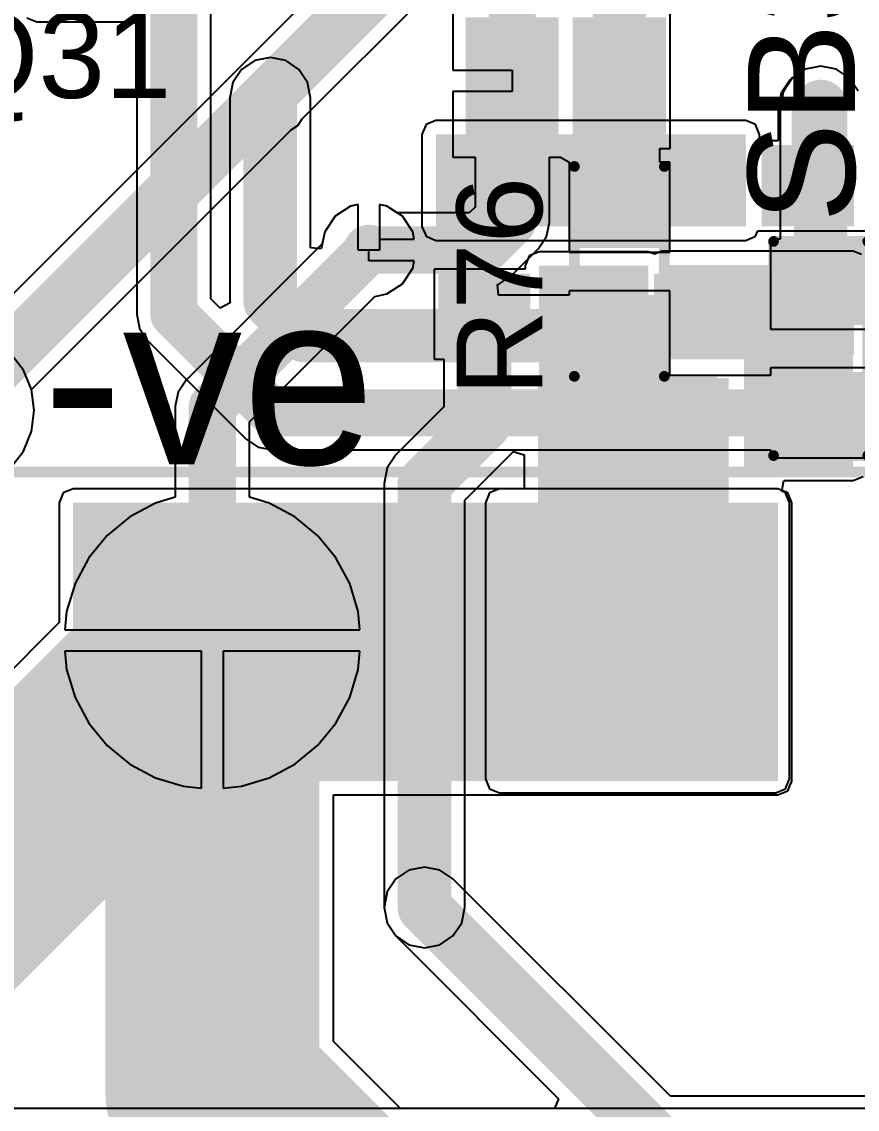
# Model space of a CAD drawing. Header units: millimetres. Extents: x 0 to 214, y 0 to 214.
# Drawn here: x 5.723 to 6.113, y 0.148 to 0.656 of the extents above; entities that cross this region are included whole.
import ezdxf

# ---------------------------------------------------------------- set-up
doc = ezdxf.new("R2010")
doc.units = ezdxf.units.MM
doc.header["$MEASUREMENT"] = 0
for name, color, linetype in [('BottomLayer', 5, 'Continuous'), ('BottomPaste', 16, 'Continuous'), ('BottomSolder', 6, 'Continuous'), ('MultiLayer', 9, 'Continuous'), ('PadHoleLayer', 156, 'Continuous'), ('TopLayer', 1, 'Continuous'), ('TopOverlay', 2, 'Continuous'), ('TopPaste', 8, 'Continuous'), ('TopSolder', 216, 'Continuous'), ('ViaHoleLayer', 16, 'Continuous')]:
    doc.layers.add(name, color=color, linetype=linetype)
doc.styles.add('Arial', font='', dxfattribs={"height": 0.2})
doc.styles.get('Arial').set_extended_font_data('Arial')

# ---------------------------------------------------------------- blocks, each defined once
blk = doc.blocks.new('PS2801C_1_F3_A_5')
at = {"layer": 'TopLayer'}
for points in [[(-0.14960625, 0.0427165), (-0.09842515, 0.0427165), (-0.09842515, 0.0072835), (-0.14960625, 0.0072835)], [(0.09842525, 0.0427165), (0.14960635, 0.0427165), (0.14960635, 0.0072835), (0.09842525, 0.0072835)], [(-0.14960625, -0.0072835), (-0.09842515, -0.0072835), (-0.09842515, -0.0427165), (-0.14960625, -0.0427165)], [(0.09842525, -0.0072835), (0.14960635, -0.0072835), (0.14960635, -0.0427165), (0.09842525, -0.0427165)]]:
    blk.add_hatch(color=1, dxfattribs=at).paths.add_polyline_path(points)
at = {"layer": 'TopPaste'}
for points in [[(-0.14960625, 0.0427165), (-0.09842515, 0.0427165), (-0.09842515, 0.0072835), (-0.14960625, 0.0072835)], [(0.09842525, 0.0427165), (0.14960635, 0.0427165), (0.14960635, 0.0072835), (0.09842525, 0.0072835)], [(-0.14960625, -0.0072835), (-0.09842515, -0.0072835), (-0.09842515, -0.0427165), (-0.14960625, -0.0427165)], [(0.09842525, -0.0072835), (0.14960635, -0.0072835), (0.14960635, -0.0427165), (0.09842525, -0.0427165)]]:
    blk.add_hatch(color=8, dxfattribs=at).paths.add_polyline_path(points)
at = {"layer": 'TopSolder'}
for points in [[(-0.15360625, 0.0467165), (-0.09442515, 0.0467165), (-0.09442515, 0.0032835), (-0.15360625, 0.0032835)], [(0.09442525, 0.0467165), (0.15360635, 0.0467165), (0.15360635, 0.0032835), (0.09442525, 0.0032835)], [(-0.15360625, -0.0032835), (-0.09442515, -0.0032835), (-0.09442515, -0.0467165), (-0.15360625, -0.0467165)], [(0.09442525, -0.0032835), (0.15360635, -0.0032835), (0.15360635, -0.0467165), (0.09442525, -0.0467165)]]:
    blk.add_hatch(color=216, dxfattribs=at).paths.add_polyline_path(points)
at = {"layer": 'TopOverlay'}
for points, const_width in [([(-0.1400157, 0.053, 1), (-0.1484257, 0.053, 1)], 0.005), ([(-0.0754707, 0.057, 1), (-0.0729707, 0.057, 1)], 0.0025), ([(0.0775293, 0.057, 1), (0.0800293, 0.057, 1)], 0.0025), ([(-0.1496757, 0.053, 1), (-0.1471757, 0.053, 1)], 0.0025), ([(-0.1412657, 0.053, 1), (-0.1387657, 0.053, 1)], 0.0025), ([(-0.0754707, -0.057, 1), (-0.0729707, -0.057, 1)], 0.0025), ([(0.0775293, -0.057, 1), (0.0800293, -0.057, 1)], 0.0025)]:
    blk.add_lwpolyline(points, format="xyb", close=True, dxfattribs=dict(at, const_width=const_width))
at = {"layer": 'TopOverlay', "const_width": 0.005}
for points in [[(0.0787793, 0.057), (-0.0742207, 0.057)], [(0.0787793, -0.057), (-0.0742207, -0.057)]]:
    blk.add_lwpolyline(points, dxfattribs=at)
blk = doc.blocks.new('S______B______39')
at = {"layer": 'TopLayer'}
for points in [[(-0.045, -0.0175), (-0.045, 0.0175), (-0.015, 0.0175), (-0.015, -0.0175)], [(0.015, -0.0175), (0.015, 0.0175), (0.045, 0.0175), (0.045, -0.0175)]]:
    blk.add_hatch(color=1, dxfattribs=at).paths.add_polyline_path(points)
at = {"layer": 'TopPaste'}
for points in [[(-0.045, -0.0175), (-0.045, 0.0175), (-0.015, 0.0175), (-0.015, -0.0175)], [(0.015, -0.0175), (0.015, 0.0175), (0.045, 0.0175), (0.045, -0.0175)]]:
    blk.add_hatch(color=8, dxfattribs=at).paths.add_polyline_path(points)
at = {"layer": 'TopSolder'}
for points in [[(-0.049, -0.0215), (-0.049, 0.0215), (-0.011, 0.0215), (-0.011, -0.0215)], [(0.011, -0.0215), (0.011, 0.0215), (0.049, 0.0215), (0.049, -0.0215)]]:
    blk.add_hatch(color=216, dxfattribs=at).paths.add_polyline_path(points)
at = {"layer": 'TopOverlay', "const_width": 0.005}
for points in [[(0.05, 0.022), (-0.05, 0.022)], [(-0.05, -0.022), (-0.05, 0.022)], [(0.05, -0.022), (0.05, 0.022)], [(0.05, -0.022), (-0.05, -0.022)]]:
    blk.add_lwpolyline(points, dxfattribs=at)
at = {"layer": 'TopOverlay', "const_width": 0.0025}
for points in [[(-0.05125, 0.022, 1), (-0.04875, 0.022, 1)], [(-0.05125, 0.022, 1), (-0.04875, 0.022, 1)], [(0.04875, 0.022, 1), (0.05125, 0.022, 1)], [(0.04875, 0.022, 1), (0.05125, 0.022, 1)], [(-0.05125, -0.022, 1), (-0.04875, -0.022, 1)], [(-0.05125, -0.022, 1), (-0.04875, -0.022, 1)], [(0.04875, -0.022, 1), (0.05125, -0.022, 1)], [(0.04875, -0.022, 1), (0.05125, -0.022, 1)]]:
    blk.add_lwpolyline(points, format="xyb", close=True, dxfattribs=at)
blk = doc.blocks.new('R___0603_B_66')
at = {"layer": 'BottomLayer'}
for points in [[(-0.045, -0.0175), (-0.045, 0.0175), (-0.015, 0.0175), (-0.015, -0.0175)], [(0.015, -0.0175), (0.015, 0.0175), (0.045, 0.0175), (0.045, -0.0175)]]:
    blk.add_hatch(color=5, dxfattribs=at).paths.add_polyline_path(points)
at = {"layer": 'BottomPaste'}
for points in [[(-0.045, -0.0175), (-0.045, 0.0175), (-0.015, 0.0175), (-0.015, -0.0175)], [(0.015, -0.0175), (0.015, 0.0175), (0.045, 0.0175), (0.045, -0.0175)]]:
    blk.add_hatch(color=16, dxfattribs=at).paths.add_polyline_path(points)
at = {"layer": 'BottomSolder'}
for points in [[(-0.049, -0.0215), (-0.049, 0.0215), (-0.011, 0.0215), (-0.011, -0.0215)], [(0.011, -0.0215), (0.011, 0.0215), (0.049, 0.0215), (0.049, -0.0215)]]:
    blk.add_hatch(color=6, dxfattribs=at).paths.add_polyline_path(points)
blk = doc.blocks.new('R___0603_B_67')
at = {"layer": 'BottomLayer'}
for points in [[(-0.045, -0.0175), (-0.045, 0.0175), (-0.015, 0.0175), (-0.015, -0.0175)], [(0.015, -0.0175), (0.015, 0.0175), (0.045, 0.0175), (0.045, -0.0175)]]:
    blk.add_hatch(color=5, dxfattribs=at).paths.add_polyline_path(points)
at = {"layer": 'BottomPaste'}
for points in [[(-0.045, -0.0175), (-0.045, 0.0175), (-0.015, 0.0175), (-0.015, -0.0175)], [(0.015, -0.0175), (0.015, 0.0175), (0.045, 0.0175), (0.045, -0.0175)]]:
    blk.add_hatch(color=16, dxfattribs=at).paths.add_polyline_path(points)
at = {"layer": 'BottomSolder'}
for points in [[(-0.049, -0.0215), (-0.049, 0.0215), (-0.011, 0.0215), (-0.011, -0.0215)], [(0.011, -0.0215), (0.011, 0.0215), (0.049, 0.0215), (0.049, -0.0215)]]:
    blk.add_hatch(color=6, dxfattribs=at).paths.add_polyline_path(points)
blk = doc.blocks.new('R___0603_B_68')
at = {"layer": 'BottomLayer'}
for points in [[(-0.045, -0.0175), (-0.045, 0.0175), (-0.015, 0.0175), (-0.015, -0.0175)], [(0.015, -0.0175), (0.015, 0.0175), (0.045, 0.0175), (0.045, -0.0175)]]:
    blk.add_hatch(color=5, dxfattribs=at).paths.add_polyline_path(points)
at = {"layer": 'BottomPaste'}
for points in [[(-0.045, -0.0175), (-0.045, 0.0175), (-0.015, 0.0175), (-0.015, -0.0175)], [(0.015, -0.0175), (0.015, 0.0175), (0.045, 0.0175), (0.045, -0.0175)]]:
    blk.add_hatch(color=16, dxfattribs=at).paths.add_polyline_path(points)
at = {"layer": 'BottomSolder'}
for points in [[(-0.049, -0.0215), (-0.049, 0.0215), (-0.011, 0.0215), (-0.011, -0.0215)], [(0.011, -0.0215), (0.011, 0.0215), (0.049, 0.0215), (0.049, -0.0215)]]:
    blk.add_hatch(color=6, dxfattribs=at).paths.add_polyline_path(points)
blk = doc.blocks.new('R___0603_B_69')
at = {"layer": 'BottomLayer'}
for points in [[(-0.045, -0.0175), (-0.045, 0.0175), (-0.015, 0.0175), (-0.015, -0.0175)], [(0.015, -0.0175), (0.015, 0.0175), (0.045, 0.0175), (0.045, -0.0175)]]:
    blk.add_hatch(color=5, dxfattribs=at).paths.add_polyline_path(points)
at = {"layer": 'BottomPaste'}
for points in [[(-0.045, -0.0175), (-0.045, 0.0175), (-0.015, 0.0175), (-0.015, -0.0175)], [(0.015, -0.0175), (0.015, 0.0175), (0.045, 0.0175), (0.045, -0.0175)]]:
    blk.add_hatch(color=16, dxfattribs=at).paths.add_polyline_path(points)
at = {"layer": 'BottomSolder'}
for points in [[(-0.049, -0.0215), (-0.049, 0.0215), (-0.011, 0.0215), (-0.011, -0.0215)], [(0.011, -0.0215), (0.011, 0.0215), (0.049, 0.0215), (0.049, -0.0215)]]:
    blk.add_hatch(color=6, dxfattribs=at).paths.add_polyline_path(points)
blk = doc.blocks.new('C___0603_B_91')
at = {"layer": 'BottomLayer'}
for points in [[(-0.045, -0.0175), (-0.045, 0.0175), (-0.015, 0.0175), (-0.015, -0.0175)], [(0.015, -0.0175), (0.015, 0.0175), (0.045, 0.0175), (0.045, -0.0175)]]:
    blk.add_hatch(color=5, dxfattribs=at).paths.add_polyline_path(points)
at = {"layer": 'BottomPaste'}
for points in [[(-0.045, -0.0175), (-0.045, 0.0175), (-0.015, 0.0175), (-0.015, -0.0175)], [(0.015, -0.0175), (0.015, 0.0175), (0.045, 0.0175), (0.045, -0.0175)]]:
    blk.add_hatch(color=16, dxfattribs=at).paths.add_polyline_path(points)
at = {"layer": 'BottomSolder'}
for points in [[(-0.0473622, -0.0198622), (-0.0473622, 0.0198622), (-0.0126378, 0.0198622), (-0.0126378, -0.0198622)], [(0.0126378, -0.0198622), (0.0126378, 0.0198622), (0.0473622, 0.0198622), (0.0473622, -0.0198622)]]:
    blk.add_hatch(color=6, dxfattribs=at).paths.add_polyline_path(points)
blk = doc.blocks.new('TBP01R1_508_04BE_175')
at = {"layer": 'BottomLayer'}
h = blk.add_hatch(color=5, dxfattribs=at)
edge = h.paths.add_edge_path()
edge.add_arc((0.2, 0), 0.0590551, 0, 360)
h = blk.add_hatch(color=5, dxfattribs=at)
edge = h.paths.add_edge_path()
edge.add_arc((0.4, 0), 0.0590551, 0, 360)
at = {"layer": 'BottomSolder'}
h = blk.add_hatch(color=6, dxfattribs=at)
edge = h.paths.add_edge_path()
edge.add_arc((0.2, 0), 0.0630551, 0, 360)
h = blk.add_hatch(color=6, dxfattribs=at)
edge = h.paths.add_edge_path()
edge.add_arc((0.4, 0), 0.0630551, 0, 360)
at = {"layer": 'MultiLayer'}
h = blk.add_hatch(color=9, dxfattribs=at)
edge = h.paths.add_edge_path()
edge.add_arc((0.2, 0), 0.0590551, 0, 360)
h = blk.add_hatch(color=9, dxfattribs=at)
edge = h.paths.add_edge_path()
edge.add_arc((0.4, 0), 0.0590551, 0, 360)
at = {"layer": 'PadHoleLayer'}
h = blk.add_hatch(color=156, dxfattribs=at)
edge = h.paths.add_edge_path()
edge.add_arc((0.2, 0), 0.0334645, 0, 360)
h = blk.add_hatch(color=156, dxfattribs=at)
edge = h.paths.add_edge_path()
edge.add_arc((0.4, 0), 0.0334645, 0, 360)
at = {"layer": 'TopLayer'}
h = blk.add_hatch(color=1, dxfattribs=at)
edge = h.paths.add_edge_path()
edge.add_arc((0.2, 0), 0.0590551, 0, 360)
h = blk.add_hatch(color=1, dxfattribs=at)
edge = h.paths.add_edge_path()
edge.add_arc((0.4, 0), 0.0590551, 0, 360)
at = {"layer": 'TopSolder'}
h = blk.add_hatch(color=216, dxfattribs=at)
edge = h.paths.add_edge_path()
edge.add_arc((0.2, 0), 0.0630551, 0, 360)
h = blk.add_hatch(color=216, dxfattribs=at)
edge = h.paths.add_edge_path()
edge.add_arc((0.4, 0), 0.0630551, 0, 360)
at = {"layer": 'TopOverlay', "const_width": 0.005}
blk.add_lwpolyline([(0.5312598, -0.0787402), (-0.3314961, -0.0787402)], dxfattribs=at)
blk = doc.blocks.new('RES_0603_240')
at = {"layer": 'TopLayer'}
for points in [[(-0.015, 0.0175), (-0.015, -0.0175), (-0.045, -0.0175), (-0.045, 0.0175)], [(0.045, 0.0175), (0.045, -0.0175), (0.015, -0.0175), (0.015, 0.0175)]]:
    blk.add_hatch(color=1, dxfattribs=at).paths.add_polyline_path(points)
at = {"layer": 'TopPaste'}
for points in [[(-0.015, 0.0175), (-0.015, -0.0175), (-0.045, -0.0175), (-0.045, 0.0175)], [(0.045, 0.0175), (0.045, -0.0175), (0.015, -0.0175), (0.015, 0.0175)]]:
    blk.add_hatch(color=8, dxfattribs=at).paths.add_polyline_path(points)
at = {"layer": 'TopSolder'}
for points in [[(-0.011, 0.0215), (-0.011, -0.0215), (-0.049, -0.0215), (-0.049, 0.0215)], [(0.049, 0.0215), (0.049, -0.0215), (0.011, -0.0215), (0.011, 0.0215)]]:
    blk.add_hatch(color=216, dxfattribs=at).paths.add_polyline_path(points)
at = {"layer": 'TopOverlay', "const_width": 0.005}
for points in [[(0.049, 0.021), (-0.049, 0.021)], [(-0.049, -0.021), (-0.049, 0.021)], [(0.049, -0.021), (0.049, 0.021)], [(0.049, -0.021), (-0.049, -0.021)]]:
    blk.add_lwpolyline(points, dxfattribs=at)
at = {"layer": 'TopOverlay', "const_width": 0.0025}
for points in [[(-0.05025, 0.021, 1), (-0.04775, 0.021, 1)], [(-0.05025, 0.021, 1), (-0.04775, 0.021, 1)], [(0.04775, 0.021, 1), (0.05025, 0.021, 1)], [(0.04775, 0.021, 1), (0.05025, 0.021, 1)], [(-0.05025, -0.021, 1), (-0.04775, -0.021, 1)], [(-0.05025, -0.021, 1), (-0.04775, -0.021, 1)], [(0.04775, -0.021, 1), (0.05025, -0.021, 1)], [(0.04775, -0.021, 1), (0.05025, -0.021, 1)]]:
    blk.add_lwpolyline(points, format="xyb", close=True, dxfattribs=at)

msp = doc.modelspace()

# ---------------------------------------------------------------- hatches: boundary and pattern name
at = {"layer": 'BottomLayer'}
h = msp.add_hatch(color=5, dxfattribs=at)
edge = h.paths.add_edge_path()
edge.add_arc((5.839, 0.62), 0.011811, 0, 360)
h = msp.add_hatch(color=5, dxfattribs=at)
edge = h.paths.add_edge_path()
edge.add_arc((6.096, 0.616), 0.011811, 0, 360)
for points in [[(5.9163332, 0.6030002), (5.9163332, 0.56), (6.061, 0.56), (6.061, 0.6030002)], [(6.0155003, 0.5416668), (5.9645003, 0.5416668), (5.9645003, 0.4500002), (6.0155003, 0.4500002)], [(6.022, 0.498), (6.1111668, 0.498), (6.1111668, 0.542), (6.022, 0.542)], [(6.1111668, 0.5176668), (6.0601668, 0.5176668), (6.0601668, 0.4478334), (6.1111668, 0.4478334)], [(5.964, 0.4891668), (5.964, 0.304), (6.053, 0.304), (6.053, 0.4891668)], [(5.946, 0.302), (6.075, 0.302), (6.075, 0.431), (5.946, 0.431)]]:
    msp.add_hatch(color=5, dxfattribs=at).paths.add_polyline_path(points)
h = msp.add_hatch(color=5, dxfattribs=at)
edge = h.paths.add_edge_path()
edge.add_arc((5.885, 0.549), 0.011811, 0, 360)
h = msp.add_hatch(color=5, dxfattribs=at)
edge = h.paths.add_edge_path()
edge.add_arc((5.911, 0.242), 0.011811, 0, 360)
at = {"layer": 'BottomSolder'}
h = msp.add_hatch(color=6, dxfattribs=at)
edge = h.paths.add_edge_path()
edge.add_arc((5.839, 0.62), 0.0059055, 0, 360)
h = msp.add_hatch(color=6, dxfattribs=at)
edge = h.paths.add_edge_path()
edge.add_arc((6.096, 0.616), 0.0059055, 0, 360)
h = msp.add_hatch(color=6, dxfattribs=at)
edge = h.paths.add_edge_path()
edge.add_arc((5.885, 0.549), 0.0059055, 0, 360)
h = msp.add_hatch(color=6, dxfattribs=at)
edge = h.paths.add_edge_path()
edge.add_arc((5.911, 0.242), 0.0059055, 0, 360)
at = {"layer": 'TopLayer'}
h = msp.add_hatch(color=1, dxfattribs=at)
edge = h.paths.add_edge_path()
edge.add_arc((5.839, 0.62), 0.011811, 0, 360)
h = msp.add_hatch(color=1, dxfattribs=at)
edge = h.paths.add_edge_path()
edge.add_arc((6.096, 0.616), 0.011811, 0, 360)
h = msp.add_hatch(color=1, dxfattribs=at)
edge = h.paths.add_edge_path()
edge.add_arc((5.885, 0.549), 0.011811, 0, 360)
msp.add_hatch(color=1, dxfattribs=at).paths.add_polyline_path([(5.747, 0.301), (6.076, 0.301), (6.076, 0.431), (5.747, 0.431)])
h = msp.add_hatch(color=1, dxfattribs=at)
edge = h.paths.add_edge_path()
edge.add_arc((5.911, 0.242), 0.011811, 0, 360)
at = {"layer": 'TopSolder'}
h = msp.add_hatch(color=216, dxfattribs=at)
edge = h.paths.add_edge_path()
edge.add_arc((5.839, 0.62), 0.0059055, 0, 360)
h = msp.add_hatch(color=216, dxfattribs=at)
edge = h.paths.add_edge_path()
edge.add_arc((6.096, 0.616), 0.0059055, 0, 360)
h = msp.add_hatch(color=216, dxfattribs=at)
edge = h.paths.add_edge_path()
edge.add_arc((5.885, 0.549), 0.0059055, 0, 360)
h = msp.add_hatch(color=216, dxfattribs=at)
edge = h.paths.add_edge_path()
edge.add_arc((5.911, 0.242), 0.0059055, 0, 360)
at = {"layer": 'ViaHoleLayer'}
h = msp.add_hatch(color=16, dxfattribs=at)
edge = h.paths.add_edge_path()
edge.add_arc((5.839, 0.62), 0.0059055, 0, 360)
h = msp.add_hatch(color=16, dxfattribs=at)
edge = h.paths.add_edge_path()
edge.add_arc((6.096, 0.616), 0.0059055, 0, 360)
h = msp.add_hatch(color=16, dxfattribs=at)
edge = h.paths.add_edge_path()
edge.add_arc((5.885, 0.549), 0.0059055, 0, 360)
h = msp.add_hatch(color=16, dxfattribs=at)
edge = h.paths.add_edge_path()
edge.add_arc((5.911, 0.242), 0.0059055, 0, 360)

# ---------------------------------------------------------------- linework, layer by layer
at = {"layer": 'BottomLayer'}
for p, q in [((5.853868, 0.6101926), (6.0153377, 0.7716623)), ((5.940414, 0.7500894), (5.7008358, 0.5105112)), ((6.096, 0.6348624), (6.0887817, 0.6334266)), ((6.1032184, 0.6334266), (6.096, 0.6348624)), ((6.0887817, 0.6334266), (6.0826623, 0.6293378)), ((6.1093378, 0.6293378), (6.1032184, 0.6334266)), ((6.0816622, 0.6283376), (6.0775733, 0.6222183)), ((6.0826623, 0.6293378), (6.0816622, 0.6283376)), ((6.1134266, 0.6232184), (6.1093378, 0.6293378)), ((6.0775733, 0.6222183), (6.0761375, 0.6149999)), ((6.0761375, 0.6149999), (6.0761375, 0.6)), ((5.851841, 0.607159), (5.853868, 0.6101926)), ((5.9163332, 0.6094946), (5.911741, 0.6075924)), ((6.061, 0.6094946), (5.9163332, 0.6094946)), ((6.0655922, 0.6075924), (6.061, 0.6094946)), ((5.7275112, 0.4838358), (5.8488074, 0.605132)), ((5.8488074, 0.605132), (5.851841, 0.607159)), ((5.911741, 0.6075924), (5.9098388, 0.6030002)), ((6.0674944, 0.6030002), (6.0655922, 0.6075924)), ((5.9098388, 0.6030002), (5.9098388, 0.56)), ((6.0674944, 0.6), (6.0674944, 0.6030002)), ((6.0761375, 0.6), (6.0674944, 0.6)), ((5.8764898, 0.5695455), (5.8692751, 0.5647249)), ((5.88, 0.5702437), (5.8764898, 0.5695455)), ((5.88, 0.549), (5.88, 0.5702437)), ((5.8935102, 0.5695455), (5.89, 0.5702437)), ((5.89, 0.5702437), (5.89, 0.554)), ((5.9007249, 0.5647249), (5.8935102, 0.5695455)), ((5.8692751, 0.5647249), (5.8644545, 0.5575102)), ((5.9055455, 0.5575102), (5.9007249, 0.5647249)), ((5.9098388, 0.56), (5.911741, 0.5554078)), ((5.8644545, 0.5575102), (5.8633264, 0.551839)), ((5.89, 0.554), (5.9062437, 0.554)), ((5.9062437, 0.554), (5.9055455, 0.5575102)), ((5.911741, 0.5554078), (5.9163332, 0.5535056)), ((6.061, 0.5535056), (6.0655922, 0.5554078)), ((6.0655922, 0.5554078), (6.066666, 0.558)), ((6.066666, 0.558), (6.1118331, 0.558)), ((6.1118331, 0.558), (6.1168332, 0.5579999)), ((5.8633264, 0.551839), (5.7997437, 0.4882563)), ((5.885, 0.549), (5.88, 0.549)), ((5.885, 0.544), (5.885, 0.549)), ((5.9163332, 0.5535056), (6.061, 0.5535056)), ((6.022, 0.5484944), (6.018348, 0.5469816)), ((6.1111668, 0.5484944), (6.022, 0.5484944)), ((6.1150834, 0.546872), (6.1111668, 0.5484944)), ((5.9062437, 0.544), (5.885, 0.544)), ((5.9055455, 0.5404898), (5.9062437, 0.544)), ((5.9599081, 0.546259), (5.9580059, 0.5416668)), ((5.9645003, 0.5481612), (5.9599081, 0.546259)), ((6.0155003, 0.5481612), (5.9645003, 0.5481612)), ((6.018348, 0.5469816), (6.0155003, 0.5481612)), ((5.9007249, 0.5332751), (5.9055455, 0.5404898)), ((5.9580059, 0.54), (5.9155, 0.54)), ((5.9155, 0.54), (5.9155, 0.498)), ((5.9580059, 0.5416668), (5.9580059, 0.54)), ((5.8935102, 0.5284545), (5.9007249, 0.5332751)), ((5.887839, 0.5273264), (5.8935102, 0.5284545)), ((5.829333, 0.4688204), (5.887839, 0.5273264)), ((5.9155, 0.498), (5.9201376, 0.498)), ((5.9201376, 0.498), (5.9201376, 0.475813)), ((5.7997437, 0.4882563), (5.7959864, 0.4826331)), ((5.7275309, 0.4837884), (5.7275112, 0.4838358)), ((5.7288196, 0.474), (5.7275309, 0.4837884)), ((5.7959864, 0.4826331), (5.794667, 0.476)), ((5.7275309, 0.4642116), (5.7288196, 0.474)), ((5.794667, 0.476), (5.794667, 0.4335409)), ((5.9201376, 0.475813), (5.8976623, 0.4533377)), ((5.829333, 0.4335409), (5.829333, 0.4688204)), ((5.7237527, 0.4550902), (5.7275309, 0.4642116)), ((5.7177425, 0.4472575), (5.7237527, 0.4550902)), ((5.8976623, 0.4533377), (5.8935734, 0.4472184)), ((5.9298624, 0.432187), (5.9523377, 0.4546623)), ((5.9523377, 0.4546623), (5.9525056, 0.4549135)), ((5.9525056, 0.4549135), (5.9575056, 0.4533968)), ((5.9575056, 0.4533968), (5.9575056, 0.4374944)), ((5.8935734, 0.4472184), (5.8921376, 0.44)), ((6.1111668, 0.441339), (6.115759, 0.4432412)), ((5.8921376, 0.44), (5.8921376, 0.242)), ((5.946, 0.4374944), (5.9414078, 0.4355922)), ((5.9575056, 0.4374944), (5.946, 0.4374944)), ((6.0777894, 0.436339), (6.078784, 0.441339)), ((6.078784, 0.441339), (6.1111668, 0.441339)), ((5.794667, 0.4335409), (5.7854459, 0.4307437)), ((5.8385541, 0.4307437), (5.829333, 0.4335409)), ((5.9298624, 0.242), (5.9298624, 0.432187)), ((5.9414078, 0.4355922), (5.9395056, 0.431)), ((6.0795922, 0.4355922), (6.0777894, 0.436339)), ((6.0814944, 0.431), (6.0795922, 0.4355922)), ((5.7854459, 0.4307437), (5.7734494, 0.4243314)), ((5.8505506, 0.4243314), (5.8385541, 0.4307437)), ((5.9395056, 0.431), (5.9395056, 0.302)), ((6.0814944, 0.302), (6.0814944, 0.431)), ((5.7734494, 0.4243314), (5.7629344, 0.415702)), ((5.8610656, 0.415702), (5.8505506, 0.4243314)), ((5.7629344, 0.415702), (5.754305, 0.405187)), ((5.869695, 0.405187), (5.8610656, 0.415702)), ((5.754305, 0.405187), (5.7478927, 0.3931905)), ((5.8761073, 0.3931905), (5.869695, 0.405187)), ((5.7478927, 0.3931905), (5.7439441, 0.3801736)), ((5.8800559, 0.3801736), (5.8761073, 0.3931905)), ((5.7439441, 0.3801736), (5.7431033, 0.3716364)), ((5.8808967, 0.3716364), (5.8800559, 0.3801736)), ((5.7431033, 0.3716364), (5.8120002, 0.3716364)), ((5.8120002, 0.3716364), (5.8808967, 0.3716364)), ((5.8070002, 0.3616364), (5.7431033, 0.3616364)), ((5.7431033, 0.3616364), (5.7439441, 0.3530992)), ((5.8070002, 0.2977396), (5.8070002, 0.3616364)), ((5.8808967, 0.3616364), (5.8170002, 0.3616364)), ((5.8170002, 0.3616364), (5.8170002, 0.2977397)), ((5.8800559, 0.3530992), (5.8808967, 0.3616364)), ((5.7439441, 0.3530992), (5.7478927, 0.3400823)), ((5.8761073, 0.3400823), (5.8800559, 0.3530992)), ((5.7478927, 0.3400823), (5.754305, 0.3280858)), ((5.869695, 0.3280858), (5.8761073, 0.3400823)), ((5.754305, 0.3280858), (5.7629344, 0.3175708)), ((5.8610656, 0.3175708), (5.869695, 0.3280858)), ((5.7629344, 0.3175708), (5.7734494, 0.3089414)), ((5.8505506, 0.3089414), (5.8610656, 0.3175708)), ((5.7734494, 0.3089414), (5.7854459, 0.3025291)), ((5.8385541, 0.3025291), (5.8505506, 0.3089414)), ((5.7854459, 0.3025291), (5.7984628, 0.2985805)), ((5.8255372, 0.2985805), (5.8385541, 0.3025291)), ((5.9395056, 0.302), (5.9414078, 0.2974078)), ((6.0795922, 0.2974078), (6.0814944, 0.302)), ((5.7984628, 0.2985805), (5.8070002, 0.2977396)), ((5.8170002, 0.2977397), (5.8255372, 0.2985805)), ((5.9414078, 0.2974078), (5.946, 0.2955056)), ((5.946, 0.2955056), (6.075, 0.2955056)), ((6.075, 0.2955056), (6.0795922, 0.2974078)), ((5.8921376, 0.242), (5.8935734, 0.2347817)), ((5.9284266, 0.2347817), (5.9298624, 0.242)), ((5.8935734, 0.2347817), (5.8976623, 0.2286623)), ((5.9243377, 0.2286623), (5.9284266, 0.2347817)), ((5.8976623, 0.2286623), (5.9037817, 0.2245734)), ((5.9182183, 0.2245734), (5.9243377, 0.2286623)), ((5.9037817, 0.2245734), (5.911, 0.2231376)), ((5.911, 0.2231376), (5.9182183, 0.2245734)), ((6.5890003, 0.1480631), (4.2283432, 0.1480177))]:
    msp.add_line(p, q, dxfattribs=at)
for points, const_width in [([(5.691, 0.474), (6.002, 0.785)], 0.025), ([(6.0949999, 0.6149999), (6.096, 0.616)], 0.025), ([(6.0949999, 0.5815), (6.0949999, 0.6149999)], 0.025), ([(5.939, 0.579), (5.9893333, 0.579)], 0.025), ([(5.9893333, 0.579), (6.0396666, 0.579)], 0.025), ([(6.0899999, 0.579), (6.0924999, 0.579)], 0.025), ([(6.0924999, 0.579), (6.0949999, 0.5815)], 0.025), ([(5.812, 0.476), (5.885, 0.549)], 0.022), ([(5.939, 0.468), (5.939, 0.519)], 0.025), ([(5.9893333, 0.4838333), (5.9893333, 0.519)], 0.022), ([(6.0396666, 0.519), (6.0899999, 0.519)], 0.022), ([(6.0899999, 0.4700001), (6.0899999, 0.519)], 0.022), ([(5.9893333, 0.4838333), (6.0022207, 0.4709459)], 0.022), ([(5.812, 0.3666364), (5.812, 0.476)], 0.022), ([(5.911, 0.44), (5.939, 0.468)], 0.025), ([(6.0270541, 0.4709459), (6.029, 0.469)], 0.022), ([(6.029, 0.469), (6.03, 0.47)], 0.022), ([(6.0899999, 0.4700001), (6.09, 0.47)], 0.022), ([(5.911, 0.242), (5.911, 0.44)], 0.025), ([(6.012, 0.3666364), (6.029, 0.3836364)], 0.022)]:
    msp.add_lwpolyline(points, dxfattribs=dict(at, const_width=const_width))
for points, const_width in [([(6.0887499, 0.6149999, 1), (6.1012499, 0.6149999, 1)], 0.0125), ([(6.0887499, 0.6149999, 1), (6.1012499, 0.6149999, 1)], 0.0125), ([(6.08975, 0.616, 1), (6.10225, 0.616, 1)], 0.0125), ([(5.93275, 0.579, 1), (5.94525, 0.579, 1)], 0.0125), ([(5.9830833, 0.579, 1), (5.9955833, 0.579, 1)], 0.0125), ([(5.9830833, 0.579, 1), (5.9955833, 0.579, 1)], 0.0125), ([(6.0334166, 0.579, 1), (6.0459166, 0.579, 1)], 0.0125), ([(6.0837499, 0.579, 1), (6.0962499, 0.579, 1)], 0.0125), ([(6.0862499, 0.579, 1), (6.0987499, 0.579, 1)], 0.0125), ([(6.0862499, 0.579, 1), (6.0987499, 0.579, 1)], 0.0125), ([(6.0887499, 0.5815, 1), (6.1012499, 0.5815, 1)], 0.0125), ([(6.0887499, 0.5815, 1), (6.1012499, 0.5815, 1)], 0.0125), ([(5.8795, 0.549, 1), (5.8905, 0.549, 1)], 0.011), ([(5.93275, 0.519, 1), (5.94525, 0.519, 1)], 0.0125), ([(5.9838333, 0.519, 1), (5.9948333, 0.519, 1)], 0.011), ([(6.0341666, 0.519, 1), (6.0451666, 0.519, 1)], 0.011), ([(6.0844999, 0.519, 1), (6.0954999, 0.519, 1)], 0.011), ([(6.0844999, 0.519, 1), (6.0954999, 0.519, 1)], 0.011), ([(5.9838333, 0.4838333, 1), (5.9948333, 0.4838333, 1)], 0.011), ([(5.9838333, 0.4838333, 1), (5.9948333, 0.4838333, 1)], 0.011), ([(5.8065, 0.476, 1), (5.8175, 0.476, 1)], 0.011), ([(5.8065, 0.476, 1), (5.8175, 0.476, 1)], 0.011), ([(5.93275, 0.468, 1), (5.94525, 0.468, 1)], 0.0125), ([(5.93275, 0.468, 1), (5.94525, 0.468, 1)], 0.0125), ([(5.9967207, 0.4709459, 1), (6.0077207, 0.4709459, 1)], 0.011), ([(6.0215541, 0.4709459, 1), (6.0325541, 0.4709459, 1)], 0.011), ([(6.0235, 0.469, 1), (6.0345, 0.469, 1)], 0.011), ([(6.0235, 0.469, 1), (6.0345, 0.469, 1)], 0.011), ([(6.0245, 0.47, 1), (6.0355, 0.47, 1)], 0.011), ([(6.0844999, 0.4700001, 1), (6.0954999, 0.4700001, 1)], 0.011), ([(6.0844999, 0.4700001, 1), (6.0954999, 0.4700001, 1)], 0.011), ([(6.0845, 0.47, 1), (6.0955, 0.47, 1)], 0.011), ([(5.90475, 0.44, 1), (5.91725, 0.44, 1)], 0.0125), ([(5.90475, 0.44, 1), (5.91725, 0.44, 1)], 0.0125), ([(6.0235, 0.3836364, 1), (6.0345, 0.3836364, 1)], 0.011), ([(5.8065, 0.3666364, 1), (5.8175, 0.3666364, 1)], 0.011), ([(6.0065, 0.3666364, 1), (6.0175, 0.3666364, 1)], 0.011), ([(5.90475, 0.242, 1), (5.91725, 0.242, 1)], 0.0125)]:
    msp.add_lwpolyline(points, format="xyb", close=True, dxfattribs=dict(at, const_width=const_width))
at = {"layer": 'TopLayer'}
for p, q in [((5.811333, 0.5261796), (5.811333, 0.7308428)), ((5.9242835, 0.6635747), (5.9242835, 0.6329843)), ((5.7254078, 0.6574078), (5.73, 0.6555056)), ((5.73, 0.6555056), (5.7749999, 0.6555056)), ((5.7749999, 0.6555056), (5.776667, 0.6543917)), ((6.0257165, 0.5963937), (6.0257165, 0.6595747)), ((5.776667, 0.6543917), (5.776667, 0.519)), ((5.8317817, 0.6374266), (5.8256623, 0.6333377)), ((5.839, 0.6388624), (5.8317817, 0.6374266)), ((5.8462183, 0.6374266), (5.839, 0.6388624)), ((5.8523377, 0.6333377), (5.8462183, 0.6374266)), ((6.096, 0.6348624), (6.0887817, 0.6334266)), ((6.1032183, 0.6334266), (6.096, 0.6348624)), ((5.8256623, 0.6333377), (5.8215734, 0.6272183)), ((5.8564266, 0.6272183), (5.8523377, 0.6333377)), ((5.9242835, 0.6329843), (5.9520001, 0.6329843)), ((5.9520001, 0.6329843), (5.9520001, 0.6229843)), ((6.0887817, 0.6334266), (6.0826623, 0.6293377)), ((6.1093377, 0.6293377), (6.1032183, 0.6334266)), ((5.8215734, 0.6272183), (5.8201376, 0.62)), ((5.8578624, 0.62), (5.8564266, 0.6272183)), ((6.0826623, 0.6293377), (6.0785734, 0.6232183)), ((6.1134266, 0.6232183), (6.1093377, 0.6293377)), ((5.8201376, 0.62), (5.8201376, 0.525)), ((5.8578624, 0.5499988), (5.8578624, 0.62)), ((5.9520001, 0.6229843), (5.9242835, 0.6229843)), ((5.9242835, 0.6229843), (5.9242835, 0.5923937)), ((6.0785734, 0.6232183), (6.0771376, 0.616)), ((6.0771376, 0.616), (6.0771376, 0.554)), ((6.0208624, 0.59), (6.0208624, 0.5963937)), ((6.0208624, 0.5963937), (6.0257165, 0.5963937)), ((5.9242835, 0.5923937), (5.934667, 0.5923937)), ((5.934667, 0.5923937), (5.934667, 0.569067)), ((5.969333, 0.5618874), (5.969333, 0.5923937)), ((5.969333, 0.5923937), (5.9744915, 0.5923937)), ((5.9744915, 0.5923937), (5.9784999, 0.5899999)), ((5.9784999, 0.5899999), (5.9785, 0.5878975)), ((6.0255, 0.59), (6.0208624, 0.59)), ((6.0255, 0.548), (6.0255, 0.59)), ((5.9785, 0.5878975), (5.9785, 0.548)), ((5.8764898, 0.5695455), (5.8692751, 0.5647249)), ((5.88, 0.5702437), (5.8764898, 0.5695455)), ((5.88, 0.549), (5.88, 0.5702437)), ((5.8935102, 0.5695455), (5.89, 0.5702437)), ((5.89, 0.5702437), (5.89, 0.549)), ((5.8983182, 0.566333), (5.8935102, 0.5695455)), ((5.934667, 0.569067), (5.931933, 0.566333)), ((5.8692751, 0.5647249), (5.8644545, 0.5575102)), ((5.931933, 0.566333), (5.8983182, 0.566333)), ((5.9680136, 0.5552543), (5.969333, 0.5618874)), ((5.8644545, 0.5575102), (5.8628624, 0.5495063)), ((5.9642563, 0.5496311), (5.9680136, 0.5552543)), ((6.0771376, 0.554), (6.0725, 0.554)), ((6.0725, 0.554), (6.0725, 0.512)), ((5.8628624, 0.5495063), (5.8578624, 0.5499988)), ((5.89, 0.549), (5.88, 0.549)), ((5.9513689, 0.5367437), (5.9642563, 0.5496311)), ((5.9785, 0.548), (6.0255, 0.548)), ((5.9457457, 0.5329864), (5.9513689, 0.5367437)), ((5.9451224, 0.5328624), (5.9457457, 0.5329864)), ((5.9456148, 0.5278624), (5.9451224, 0.5328624)), ((6.0255, 0.53), (5.9785, 0.53)), ((5.9785, 0.53), (5.9785, 0.5278624)), ((6.0255, 0.490333), (6.0255, 0.53)), ((5.8156671, 0.5218455), (5.811333, 0.5261796)), ((5.8202751, 0.5243086), (5.8156671, 0.5218455)), ((5.8201376, 0.525), (5.8202751, 0.5243086)), ((5.9785, 0.5278624), (5.9456148, 0.5278624)), ((5.776667, 0.519), (5.7779864, 0.5123669)), ((5.7779864, 0.5123669), (5.7817437, 0.5067437)), ((6.0725, 0.512), (6.1195, 0.512)), ((5.7817437, 0.5067437), (5.8277437, 0.4607437)), ((5.7237527, 0.4929098), (5.7177425, 0.5007425)), ((5.7275309, 0.4837884), (5.7237527, 0.4929098)), ((6.1195, 0.494), (6.0725, 0.494)), ((6.0725, 0.494), (6.0725, 0.490333)), ((6.0725, 0.490333), (6.0255, 0.490333)), ((5.7288196, 0.474), (5.7275309, 0.4837884)), ((5.7275309, 0.4642116), (5.7288196, 0.474)), ((5.7237527, 0.4550902), (5.7275309, 0.4642116)), ((5.8277437, 0.4607437), (5.8333669, 0.4569864)), ((5.7177425, 0.4472575), (5.7237527, 0.4550902)), ((5.8333669, 0.4569864), (5.84, 0.455667)), ((5.84, 0.455667), (6.0725, 0.455667)), ((6.0725, 0.455667), (6.0725, 0.452)), ((6.0725, 0.452), (6.1195, 0.452)), ((5.747, 0.4374944), (5.7424078, 0.4355922)), ((6.076, 0.4374944), (5.747, 0.4374944)), ((6.0805922, 0.4355922), (6.076, 0.4374944)), ((5.7424078, 0.4355922), (5.7405056, 0.431)), ((6.0824944, 0.431), (6.0805922, 0.4355922)), ((5.7405056, 0.431), (5.7405056, 0.3750213)), ((6.0824944, 0.301), (6.0824944, 0.431)), ((5.7405056, 0.3750213), (5.5789674, 0.2134832)), ((6.0805922, 0.2964078), (6.0824944, 0.301)), ((6.076, 0.2945056), (6.0805922, 0.2964078)), ((5.8684832, 0.1793962), (5.8684832, 0.2945056)), ((5.8684832, 0.2945056), (6.076, 0.2945056)), ((5.9037816, 0.2594266), (5.8976623, 0.2553377)), ((5.911, 0.2608624), (5.9037816, 0.2594266)), ((5.9182184, 0.2594266), (5.911, 0.2608624)), ((5.9243377, 0.2553377), (5.9182184, 0.2594266)), ((5.8976623, 0.2553377), (5.8935734, 0.2492184)), ((6.0258131, 0.1538624), (5.9243377, 0.2553377)), ((5.8935734, 0.2492184), (5.8921376, 0.242)), ((5.8921376, 0.242), (5.8935734, 0.2347816)), ((5.8935734, 0.2347816), (5.8976623, 0.2286623)), ((5.8976623, 0.2286623), (5.9736539, 0.1526707)), ((5.8998295, 0.1480498), (5.8684832, 0.1793962)), ((5.9736539, 0.1526707), (5.9717405, 0.1480512)), ((6.5890003, 0.1538624), (6.0258131, 0.1538624)), ((5.9717405, 0.1480512), (5.8998295, 0.1480498))]:
    msp.add_line(p, q, dxfattribs=at)
for points, const_width in [([(5.794, 0.519), (5.794, 0.735)], 0.022), ([(6.002, 0.6279842), (6.002, 0.716)], 0.025), ([(5.952, 0.6279842), (5.952, 0.7050001)], 0.022), ([(6.002, 0.5699999), (6.002, 0.6279842)], 0.025), ([(5.952, 0.5618874), (5.952, 0.6279842)], 0.022), ([(5.839, 0.525), (5.839, 0.62)], 0.025), ([(6.096, 0.533), (6.096, 0.616)], 0.025), ([(5.9391126, 0.549), (5.952, 0.5618874)], 0.022), ([(5.885, 0.549), (5.9391126, 0.549)], 0.022), ([(5.839, 0.525), (5.855, 0.509)], 0.025), ([(5.794, 0.519), (5.84, 0.473)], 0.022), ([(5.855, 0.509), (6.002, 0.509)], 0.025), ([(5.84, 0.473), (6.096, 0.473)], 0.022), ([(6.096, 0.473), (6.148, 0.473)], 0.022), ([(5.6023636, 0.157), (5.812, 0.3666364)], 0.1), ([(5.812, 0.156), (5.812, 0.3666364)], 0.1), ([(5.911, 0.242), (6.018, 0.135)], 0.025), ([(5.812, 0.156), (5.9668226, 0.0011774)], 0.1)]:
    msp.add_lwpolyline(points, dxfattribs=dict(at, const_width=const_width))
for points, const_width in [([(5.99575, 0.6279842, 1), (6.00825, 0.6279842, 1)], 0.0125), ([(5.99575, 0.6279842, 1), (6.00825, 0.6279842, 1)], 0.0125), ([(5.9465, 0.6279842, 1), (5.9575, 0.6279842, 1)], 0.011), ([(5.9465, 0.6279842, 1), (5.9575, 0.6279842, 1)], 0.011), ([(5.83275, 0.62, 1), (5.84525, 0.62, 1)], 0.0125), ([(6.08975, 0.616, 1), (6.10225, 0.616, 1)], 0.0125), ([(5.99575, 0.5699999, 1), (6.00825, 0.5699999, 1)], 0.0125), ([(5.9465, 0.5618874, 1), (5.9575, 0.5618874, 1)], 0.011), ([(5.9465, 0.5618874, 1), (5.9575, 0.5618874, 1)], 0.011), ([(5.8795, 0.549, 1), (5.8905, 0.549, 1)], 0.011), ([(5.9336126, 0.549, 1), (5.9446126, 0.549, 1)], 0.011), ([(5.9336126, 0.549, 1), (5.9446126, 0.549, 1)], 0.011), ([(6.08975, 0.533, 1), (6.10225, 0.533, 1)], 0.0125), ([(5.83275, 0.525, 1), (5.84525, 0.525, 1)], 0.0125), ([(5.83275, 0.525, 1), (5.84525, 0.525, 1)], 0.0125), ([(5.7885, 0.519, 1), (5.7995, 0.519, 1)], 0.011), ([(5.7885, 0.519, 1), (5.7995, 0.519, 1)], 0.011), ([(5.84875, 0.509, 1), (5.86125, 0.509, 1)], 0.0125), ([(5.84875, 0.509, 1), (5.86125, 0.509, 1)], 0.0125), ([(5.99575, 0.509, 1), (6.00825, 0.509, 1)], 0.0125), ([(5.8345, 0.473, 1), (5.8455, 0.473, 1)], 0.011), ([(5.8345, 0.473, 1), (5.8455, 0.473, 1)], 0.011), ([(6.0905, 0.473, 1), (6.1015, 0.473, 1)], 0.011), ([(6.0905, 0.473, 1), (6.1015, 0.473, 1)], 0.011), ([(5.787, 0.3666364, 1), (5.837, 0.3666364, 1)], 0.05), ([(5.787, 0.3666364, 1), (5.837, 0.3666364, 1)], 0.05), ([(5.90475, 0.242, 1), (5.91725, 0.242, 1)], 0.0125), ([(5.787, 0.156, 1), (5.837, 0.156, 1)], 0.05), ([(5.787, 0.156, 1), (5.837, 0.156, 1)], 0.05)]:
    msp.add_lwpolyline(points, format="xyb", close=True, dxfattribs=dict(at, const_width=const_width))

# ---------------------------------------------------------------- block references
for name, p, rotation in [('PS2801C_1_F3_A_5', (5.977, 0.752), 270), ('R___0603_B_69', (5.939, 0.549), 90), ('R___0603_B_68', (5.9893333, 0.549), 90), ('R___0603_B_67', (6.0396666, 0.549), 90), ('R___0603_B_66', (6.0899999, 0.549), 270), ('RES_0603_240', (6.002, 0.539), 270), ('S______B______39', (6.096, 0.503), 270), ('TBP01R1_508_04BE_175', (6.212, 0.3666364), 180)]:
    msp.add_blockref(name, p, dxfattribs=dict(rotation=rotation))
msp.add_blockref('C___0603_B_91', (6.06, 0.47))

# ---------------------------------------------------------------- texts
at = {"layer": 'TopOverlay', "style": 'Arial'}
for s, height, rotation, p in [('SB38', 0.05, 90, (6.1120062, 0.5618076)), ('R76', 0.04, 90, (5.9659935, 0.4806839)), ('-ve', 0.08, 360, (5.7328274, 0.4489372))]:
    msp.add_text(s, height=height, rotation=rotation, dxfattribs=at).set_placement(p)
msp.add_text('Q31', height=0.04, dxfattribs=at).set_placement((5.6873484, 0.6200065))

doc.saveas('drawing.dxf')
